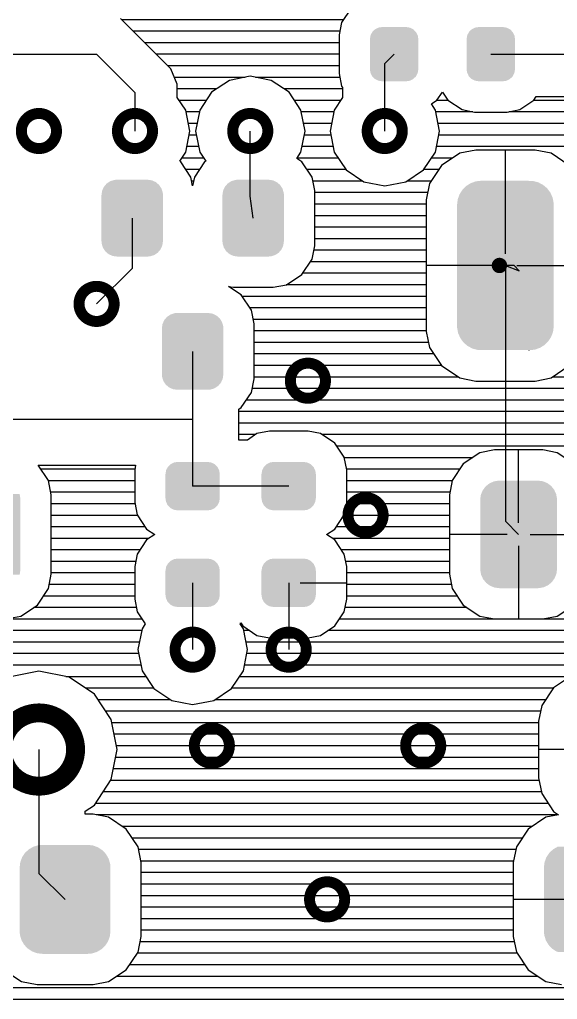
# Model space of a CAD drawing. Extents: x 295 to 953, y 10 to 290.
# Drawn here: x 735.07 to 752.84, y 104.79 to 137.18 of the extents above; entities that cross this region are included whole.
import ezdxf

# ---------------------------------------------------------------- set-up
doc = ezdxf.new("R2010")
doc.units = 0
doc.header["$LTSCALE"] = 5
doc.header["$MEASUREMENT"] = 0
doc.layers.get('0').update_dxf_attribs({"linetype": 'CONTINUOUS', "lineweight": 25})

msp = doc.modelspace()

# ---------------------------------------------------------------- linework, layer by layer
for p, q in [((746.025, 137.559), (745.71, 137.092)), ((738.801, 136.827), (738.405, 137.224)), ((745.771, 137.178), (738.445, 137.178)), ((745.71, 137.092), (745.628, 136.675)), ((739.675, 135.954), (738.801, 136.827)), ((745.654, 136.797), (738.826, 136.797)), ((745.628, 136.416), (739.207, 136.416)), ((745.628, 136.675), (745.628, 135.4)), ((732.532, 136.04), (737.612, 136.04)), ((737.612, 136.04), (738.882, 134.77)), ((747.137, 135.73), (747.447, 136.04)), ((750.642, 136.04), (756.662, 136.04)), ((745.628, 136.035), (739.588, 136.035)), ((740.071, 135.557), (739.675, 135.954)), ((747.137, 133.5), (747.137, 135.73)), ((745.628, 135.654), (739.969, 135.654)), ((740.279, 135.044), (740.071, 135.557)), ((745.628, 135.4), (745.71, 134.983)), ((742.519, 135.273), (740.188, 135.273)), ((742.001, 135.171), (741.412, 134.78)), ((742.692, 135.308), (742.001, 135.171)), ((743.388, 135.171), (742.692, 135.308)), ((745.654, 135.273), (742.87, 135.273)), ((743.977, 134.78), (743.388, 135.171)), ((738.882, 134.77), (738.882, 133.5)), ((740.279, 134.607), (740.279, 135.044)), ((741.585, 134.892), (740.279, 134.892)), ((741.412, 134.78), (741.021, 134.191)), ((745.74, 134.892), (743.805, 134.892)), ((744.369, 134.191), (743.977, 134.78)), ((745.71, 134.983), (745.74, 134.938)), ((745.74, 134.938), (745.74, 134.607)), ((748.864, 134.516), (749.042, 134.785)), ((749.042, 134.785), (749.225, 134.516)), ((740.559, 134.191), (740.279, 134.607)), ((741.234, 134.511), (740.345, 134.511)), ((745.679, 134.511), (744.155, 134.511)), ((745.74, 134.607), (745.466, 134.191)), ((748.681, 134.394), (748.864, 134.516)), ((749.23, 134.511), (748.859, 134.511)), ((749.225, 134.516), (749.692, 134.206)), ((751.597, 134.206), (752.065, 134.516)), ((755.204, 134.511), (752.06, 134.511)), ((752.065, 134.516), (752.146, 134.643)), ((752.146, 134.643), (755.265, 134.643)), ((740.696, 133.5), (740.559, 134.191)), ((741.011, 134.13), (740.569, 134.13)), ((741.021, 134.191), (740.884, 133.5)), ((744.506, 133.5), (744.369, 134.191)), ((745.456, 134.13), (744.379, 134.13)), ((745.466, 134.191), (745.329, 133.5)), ((748.814, 134.191), (748.681, 134.394)), ((748.951, 133.5), (748.814, 134.191)), ((750.048, 134.13), (748.824, 134.13)), ((749.692, 134.206), (750.104, 134.12)), ((750.104, 134.12), (751.186, 134.12)), ((751.186, 134.12), (751.597, 134.206)), ((754.981, 134.13), (751.242, 134.13)), ((740.559, 132.804), (740.696, 133.5)), ((740.934, 133.749), (740.645, 133.749)), ((740.884, 133.5), (741.021, 132.804)), ((742.692, 131.346), (742.692, 133.5)), ((744.369, 132.804), (744.506, 133.5)), ((745.379, 133.749), (744.455, 133.749)), ((745.329, 133.5), (745.466, 132.804)), ((748.814, 132.804), (748.951, 133.5)), ((754.904, 133.749), (748.9, 133.749)), ((740.909, 133.368), (740.67, 133.368)), ((745.354, 133.368), (744.48, 133.368)), ((754.879, 133.368), (748.925, 133.368)), ((740.36, 132.504), (740.559, 132.804)), ((740.985, 132.987), (740.594, 132.987)), ((741.021, 132.804), (741.219, 132.504)), ((744.226, 132.591), (744.369, 132.804)), ((745.43, 132.987), (744.404, 132.987)), ((745.466, 132.804), (745.857, 132.215)), ((748.422, 132.215), (748.814, 132.804)), ((754.955, 132.987), (748.849, 132.987)), ((750.144, 132.87), (749.616, 132.763)), ((752.105, 132.87), (750.144, 132.87)), ((751.125, 129.436), (751.125, 132.87)), ((752.634, 132.763), (752.105, 132.87)), ((740.396, 132.479), (740.36, 132.504)), ((740.731, 131.976), (740.396, 132.479)), ((741.148, 132.606), (740.432, 132.606)), ((741.183, 132.479), (740.848, 131.976)), ((741.219, 132.504), (741.183, 132.479)), ((744.394, 132.479), (744.226, 132.591)), ((745.593, 132.606), (744.242, 132.606)), ((744.734, 131.976), (744.394, 132.479)), ((749.382, 132.606), (748.687, 132.606)), ((749.616, 132.763), (749.017, 132.362)), ((753.233, 132.362), (752.634, 132.763)), ((741.016, 132.225), (740.564, 132.225)), ((745.852, 132.225), (744.562, 132.225)), ((745.857, 132.215), (746.446, 131.824)), ((747.833, 131.824), (748.422, 132.215)), ((748.925, 132.225), (748.427, 132.225)), ((749.017, 132.362), (748.615, 131.763)), ((740.787, 131.692), (740.731, 131.976)), ((740.823, 131.844), (740.757, 131.844)), ((740.848, 131.976), (740.787, 131.692)), ((744.821, 131.529), (744.734, 131.976)), ((746.411, 131.844), (744.76, 131.844)), ((748.671, 131.844), (747.869, 131.844)), ((744.821, 129.705), (744.821, 131.529)), ((746.446, 131.824), (747.137, 131.686)), ((747.137, 131.686), (747.833, 131.824)), ((748.615, 131.763), (748.509, 131.229)), ((742.789, 130.62), (742.692, 131.346)), ((748.554, 131.463), (744.821, 131.463)), ((748.509, 131.229), (748.509, 126.876)), ((748.509, 131.082), (744.821, 131.082)), ((738.791, 130.62), (738.791, 128.958)), ((748.509, 130.701), (744.821, 130.701)), ((748.509, 130.32), (744.821, 130.32)), ((748.509, 129.939), (744.821, 129.939)), ((744.734, 129.263), (744.821, 129.705)), ((744.394, 128.755), (744.734, 129.263)), ((748.509, 129.558), (744.795, 129.558)), ((738.791, 128.958), (737.612, 127.785)), ((748.509, 129.177), (744.678, 129.177)), ((750.744, 129.055), (748.509, 129.055)), ((751.125, 129.055), (750.927, 129.055)), ((750.927, 129.055), (751.125, 129.055)), ((751.125, 129.055), (751.125, 120.597)), ((751.409, 129.055), (751.125, 129.055)), ((751.125, 129.055), (751.582, 128.877)), ((751.582, 128.877), (751.409, 129.055)), ((751.506, 129.055), (753.741, 129.055)), ((743.891, 128.42), (744.394, 128.755)), ((748.509, 128.796), (744.424, 128.796)), ((751.125, 128.674), (751.125, 125.235)), ((742.397, 128.08), (741.971, 128.364)), ((741.971, 128.364), (742.133, 128.334)), ((742.133, 128.334), (743.449, 128.334)), ((743.449, 128.334), (743.891, 128.42)), ((748.509, 128.415), (743.881, 128.415)), ((742.733, 127.572), (742.397, 128.08)), ((748.509, 128.034), (742.423, 128.034)), ((748.509, 127.653), (742.677, 127.653)), ((742.819, 127.13), (742.733, 127.572)), ((748.509, 127.272), (742.794, 127.272)), ((742.819, 125.306), (742.819, 127.13)), ((748.509, 126.891), (742.819, 126.891)), ((748.509, 126.876), (748.615, 126.342)), ((748.58, 126.51), (742.819, 126.51)), ((748.615, 126.342), (749.017, 125.743)), ((740.787, 126.215), (740.787, 123.975)), ((748.758, 126.129), (742.819, 126.129)), ((749.012, 125.748), (742.819, 125.748)), ((749.017, 125.743), (749.616, 125.342)), ((752.634, 125.342), (753.233, 125.743)), ((749.576, 125.367), (742.819, 125.367)), ((755.575, 125.367), (752.674, 125.367)), ((742.733, 124.859), (742.819, 125.306)), ((749.616, 125.342), (750.144, 125.235)), ((750.144, 125.235), (752.105, 125.235)), ((752.105, 125.235), (752.634, 125.342)), ((742.397, 124.356), (742.733, 124.859)), ((756.474, 124.986), (742.758, 124.986)), ((756.251, 124.605), (742.565, 124.605)), ((742.311, 124.3), (742.397, 124.356)), ((742.311, 124.275), (742.311, 124.3)), ((742.311, 123.67), (742.311, 124.275)), ((756.174, 124.224), (742.311, 124.224)), ((733.802, 123.975), (740.787, 123.975)), ((740.787, 123.975), (740.787, 121.76)), ((756.149, 123.843), (742.311, 123.843)), ((742.311, 123.284), (742.311, 123.67)), ((742.865, 123.462), (742.311, 123.462)), ((742.911, 123.497), (742.596, 123.284)), ((743.327, 123.579), (742.911, 123.497)), ((744.602, 123.579), (743.327, 123.579)), ((745.019, 123.497), (744.602, 123.579)), ((745.486, 123.183), (745.019, 123.497)), ((756.225, 123.462), (745.064, 123.462)), ((742.596, 123.284), (742.311, 123.284)), ((745.796, 122.715), (745.486, 123.183)), ((756.388, 123.081), (745.552, 123.081)), ((750.282, 122.862), (749.733, 122.497)), ((750.764, 122.959), (750.282, 122.862)), ((752.359, 122.959), (750.764, 122.959)), ((751.562, 120.546), (751.562, 122.959)), ((752.837, 122.862), (752.359, 122.959)), ((753.386, 122.497), (752.837, 122.862)), ((736.022, 121.948), (735.687, 122.451)), ((735.687, 122.451), (738.902, 122.451)), ((738.902, 122.451), (738.872, 122.304)), ((745.882, 122.304), (745.796, 122.715)), ((750.043, 122.7), (745.801, 122.7)), ((749.733, 122.497), (749.367, 121.948)), ((738.877, 122.319), (735.773, 122.319)), ((738.872, 122.304), (738.872, 121.222)), ((749.616, 122.319), (745.877, 122.319)), ((745.882, 121.222), (745.882, 122.304)), ((736.114, 121.471), (736.022, 121.948)), ((738.872, 121.938), (736.022, 121.938)), ((749.367, 121.938), (745.882, 121.938)), ((749.367, 121.948), (749.276, 121.471)), ((738.872, 121.557), (736.098, 121.557)), ((736.114, 118.854), (736.114, 121.471)), ((743.962, 121.76), (740.787, 121.76)), ((749.291, 121.557), (745.882, 121.557)), ((749.276, 121.471), (749.276, 118.854)), ((738.882, 121.176), (736.114, 121.176)), ((738.872, 121.222), (738.958, 120.81)), ((745.796, 120.81), (745.882, 121.222)), ((749.276, 121.176), (745.872, 121.176)), ((738.963, 120.795), (736.114, 120.795)), ((738.958, 120.81), (739.268, 120.343)), ((745.486, 120.343), (745.796, 120.81)), ((749.276, 120.795), (745.791, 120.795)), ((751.125, 120.597), (751.562, 120.165)), ((739.217, 120.414), (736.114, 120.414)), ((739.268, 120.343), (739.537, 120.165)), ((745.217, 120.165), (745.486, 120.343)), ((749.276, 120.414), (745.537, 120.414)), ((739.344, 120.033), (736.114, 120.033)), ((739.268, 119.982), (738.958, 119.515)), ((739.537, 120.165), (739.268, 119.982)), ((745.486, 119.982), (745.217, 120.165)), ((749.276, 120.033), (745.41, 120.033)), ((745.796, 119.515), (745.486, 119.982)), ((751.181, 120.165), (749.276, 120.165)), ((751.943, 120.165), (753.848, 120.165)), ((739.05, 119.652), (736.114, 119.652)), ((749.276, 119.652), (745.705, 119.652)), ((751.562, 119.784), (751.562, 117.371)), ((738.908, 119.271), (736.114, 119.271)), ((738.958, 119.515), (738.872, 119.103)), ((745.882, 119.103), (745.796, 119.515)), ((749.276, 119.271), (745.847, 119.271)), ((738.872, 118.89), (736.114, 118.89)), ((738.872, 119.103), (738.872, 118.021)), ((745.882, 118.021), (745.882, 119.103)), ((749.276, 118.89), (745.882, 118.89)), ((736.022, 118.377), (736.114, 118.854)), ((740.787, 118.565), (740.787, 116.355)), ((743.962, 118.565), (743.962, 116.355)), ((744.343, 118.565), (745.882, 118.565)), ((749.276, 118.854), (749.367, 118.377)), ((735.656, 117.828), (736.022, 118.377)), ((738.872, 118.509), (736.047, 118.509)), ((749.342, 118.509), (745.882, 118.509)), ((749.367, 118.377), (749.733, 117.828)), ((738.872, 118.128), (735.854, 118.128)), ((738.872, 118.021), (738.958, 117.61)), ((743.962, 118.184), (743.962, 116.746)), ((745.796, 117.61), (745.882, 118.021)), ((749.535, 118.128), (745.882, 118.128)), ((735.108, 117.462), (735.656, 117.828)), ((738.928, 117.747), (735.534, 117.747)), ((738.958, 117.61), (739.222, 117.208)), ((745.486, 117.142), (745.796, 117.61)), ((749.855, 117.747), (745.826, 117.747)), ((749.733, 117.828), (750.282, 117.462)), ((752.837, 117.462), (753.386, 117.828)), ((739.116, 117.366), (717.419, 117.366)), ((734.625, 117.371), (735.108, 117.462)), ((763.246, 117.366), (745.639, 117.366)), ((750.282, 117.462), (750.764, 117.371)), ((750.764, 117.371), (752.359, 117.371)), ((752.359, 117.371), (752.837, 117.462)), ((739.106, 116.985), (717.419, 116.985)), ((739.116, 117.046), (738.979, 116.355)), ((739.222, 117.208), (739.116, 117.046)), ((742.357, 117.208), (742.377, 117.239)), ((742.464, 117.046), (742.357, 117.208)), ((742.377, 117.239), (742.443, 117.142)), ((742.443, 117.142), (742.911, 116.827)), ((742.601, 116.355), (742.464, 117.046)), ((742.677, 116.985), (742.474, 116.985)), ((745.019, 116.827), (745.486, 117.142)), ((763.236, 116.985), (745.252, 116.985)), ((742.911, 116.827), (743.327, 116.746)), ((743.327, 116.746), (744.602, 116.746)), ((744.602, 116.746), (745.019, 116.827)), ((739.029, 116.604), (717.419, 116.604)), ((738.979, 116.355), (739.116, 115.659)), ((742.464, 115.659), (742.601, 116.355)), ((763.159, 116.604), (742.55, 116.604)), ((739.004, 116.223), (717.419, 116.223)), ((763.134, 116.223), (742.575, 116.223)), ((739.08, 115.842), (717.419, 115.842)), ((735.707, 115.639), (734.717, 115.441)), ((736.703, 115.441), (735.707, 115.639)), ((739.116, 115.659), (739.507, 115.07)), ((742.072, 115.07), (742.464, 115.659)), ((763.21, 115.842), (742.499, 115.842)), ((739.243, 115.461), (736.596, 115.461)), ((737.541, 114.882), (736.703, 115.441)), ((753.269, 115.461), (742.337, 115.461)), ((753.304, 115.486), (752.715, 115.095)), ((739.502, 115.08), (737.241, 115.08)), ((739.507, 115.07), (740.096, 114.679)), ((741.483, 114.679), (742.072, 115.07)), ((752.71, 115.08), (742.077, 115.08)), ((752.715, 115.095), (752.324, 114.506)), ((738.1, 114.044), (737.541, 114.882)), ((740.061, 114.699), (737.663, 114.699)), ((740.096, 114.679), (740.787, 114.541)), ((740.787, 114.541), (741.483, 114.679)), ((752.451, 114.699), (741.519, 114.699)), ((752.324, 114.506), (752.217, 113.988)), ((752.288, 114.318), (737.917, 114.318)), ((738.298, 113.053), (738.1, 114.044)), ((752.217, 113.937), (738.12, 113.937)), ((752.217, 113.988), (752.217, 112.113)), ((752.217, 113.556), (738.196, 113.556)), ((735.707, 113.053), (735.707, 108.959)), ((738.1, 112.057), (738.298, 113.053)), ((752.217, 113.175), (738.273, 113.175)), ((753.858, 113.053), (752.217, 113.053)), ((752.217, 112.794), (738.247, 112.794)), ((752.217, 112.413), (738.171, 112.413)), ((752.217, 112.113), (752.324, 111.595)), ((737.541, 111.219), (738.1, 112.057)), ((752.237, 112.032), (738.085, 112.032)), ((752.314, 111.651), (737.831, 111.651)), ((752.324, 111.595), (752.715, 111.006)), ((737.231, 111.016), (737.541, 111.219)), ((752.537, 111.27), (737.577, 111.27)), ((737.231, 110.914), (737.231, 111.016)), ((737.495, 110.914), (737.231, 110.914)), ((738.008, 110.813), (737.495, 110.914)), ((752.867, 110.889), (737.602, 110.889)), ((738.593, 110.422), (738.008, 110.813)), ((752.461, 110.813), (751.877, 110.422)), ((752.883, 110.894), (752.461, 110.813)), ((752.715, 111.006), (752.883, 110.894)), ((752.009, 110.508), (738.46, 110.508)), ((738.984, 109.837), (738.593, 110.422)), ((751.684, 110.127), (738.786, 110.127)), ((751.877, 110.422), (751.486, 109.837)), ((739.085, 109.319), (738.984, 109.837)), ((751.486, 109.837), (751.384, 109.319)), ((751.47, 109.746), (738.999, 109.746)), ((751.394, 109.365), (739.075, 109.365)), ((739.085, 106.876), (739.085, 109.319)), ((751.384, 109.319), (751.384, 106.876)), ((735.707, 108.959), (736.571, 108.1)), ((751.384, 108.984), (739.085, 108.984)), ((751.384, 108.603), (739.085, 108.603)), ((751.384, 108.222), (739.085, 108.222)), ((753.518, 108.1), (751.384, 108.1)), ((751.384, 107.841), (739.085, 107.841)), ((751.384, 107.46), (739.085, 107.46)), ((751.384, 107.079), (739.085, 107.079)), ((738.984, 106.358), (739.085, 106.876)), ((751.42, 106.698), (739.05, 106.698)), ((751.384, 106.876), (751.486, 106.358)), ((738.593, 105.773), (738.984, 106.358)), ((751.511, 106.317), (738.958, 106.317)), ((751.486, 106.358), (751.877, 105.773)), ((751.765, 105.936), (738.704, 105.936)), ((734.549, 105.773), (735.133, 105.382)), ((738.008, 105.382), (738.593, 105.773)), ((751.877, 105.773), (752.461, 105.382)), ((735.133, 105.382), (735.646, 105.281)), ((735.646, 105.281), (737.495, 105.281)), ((737.495, 105.281), (738.008, 105.382)), ((752.202, 105.555), (738.267, 105.555)), ((752.461, 105.382), (752.974, 105.281)), ((775.702, 105.174), (717.419, 105.174)), ((775.702, 104.793), (717.419, 104.793))]:
    msp.add_line(p, q)
for points, const_width in [([(736.288, 133.5, -1), (735.127, 133.5, -1)], 0.363), ([(739.463, 133.5, -1), (738.302, 133.5, -1)], 0.363), ([(743.273, 133.5, -1), (742.112, 133.5, -1)], 0.363), ([(747.718, 133.5, -1), (746.557, 133.5, -1)], 0.363), ([(751.054, 129.055, -1), (750.8, 129.055, -1)], 0.254), ([(738.193, 127.785, -1), (737.032, 127.785, -1)], 0.363), ([(745.178, 125.245, -1), (744.017, 125.245, -1)], 0.363), ([(747.083, 120.8, -1), (745.922, 120.8, -1)], 0.363), ([(741.368, 116.355, -1), (740.207, 116.355, -1)], 0.363), ([(744.543, 116.355, -1), (743.382, 116.355, -1)], 0.363), ([(736.919, 113.053, -1), (734.496, 113.053, -1)], 0.625), ([(742.003, 113.18, -1), (740.842, 113.18, -1)], 0.363), ([(748.988, 113.18, -1), (747.827, 113.18, -1)], 0.363), ([(745.813, 108.1, -1), (744.652, 108.1, -1)], 0.363)]:
    msp.add_lwpolyline(points, format="xyb", close=True, dxfattribs=dict(const_width=const_width))
for points in [[(748.224, 136.665), (748.175, 136.766), (746.668, 136.665), (746.722, 136.766)], [(748.175, 136.766), (748.164, 136.778), (746.722, 136.766), (746.728, 136.778)], [(748.164, 136.778), (748.086, 136.857), (746.728, 136.778), (746.811, 136.857)], [(748.086, 136.857), (748.07, 136.865), (746.811, 136.857), (746.819, 136.865)], [(748.07, 136.865), (747.974, 136.916), (746.819, 136.865), (746.925, 136.916)], [(747.974, 136.916), (747.948, 136.92), (746.925, 136.916), (746.934, 136.92)], [(747.948, 136.92), (747.848, 136.936), (746.934, 136.92), (747.046, 136.936)], [(747.848, 136.936), (747.848, 136.939), (747.046, 136.936), (747.046, 136.939)], [(751.419, 136.665), (751.37, 136.766), (749.863, 136.665), (749.917, 136.766)], [(751.37, 136.766), (751.359, 136.778), (749.917, 136.766), (749.923, 136.778)], [(751.359, 136.778), (751.282, 136.857), (749.923, 136.778), (750.006, 136.857)], [(751.282, 136.857), (751.266, 136.865), (750.006, 136.857), (750.015, 136.865)], [(751.266, 136.865), (751.169, 136.916), (750.015, 136.865), (750.12, 136.916)], [(751.169, 136.916), (751.143, 136.92), (750.12, 136.916), (750.129, 136.92)], [(751.143, 136.92), (751.044, 136.936), (750.129, 136.92), (750.241, 136.936)], [(751.044, 136.936), (751.044, 136.939), (750.241, 136.936), (750.241, 136.939)], [(748.247, 136.54), (748.23, 136.652), (746.647, 136.54), (746.666, 136.652)], [(748.247, 136.538), (748.247, 136.54), (746.647, 136.538), (746.647, 136.54)], [(748.247, 135.542), (748.247, 136.538), (746.647, 135.542), (746.647, 136.538)], [(748.23, 136.652), (748.224, 136.665), (746.666, 136.652), (746.668, 136.665)], [(751.442, 136.54), (751.425, 136.652), (749.842, 136.54), (749.861, 136.652)], [(751.442, 136.538), (751.442, 136.54), (749.842, 136.538), (749.842, 136.54)], [(751.442, 135.542), (751.442, 136.538), (749.842, 135.542), (749.842, 136.538)], [(751.425, 136.652), (751.419, 136.665), (749.861, 136.652), (749.863, 136.665)], [(748.247, 135.54), (748.247, 135.542), (746.647, 135.54), (746.647, 135.542)], [(748.228, 135.428), (748.247, 135.54), (746.664, 135.428), (746.647, 135.54)], [(748.226, 135.415), (748.228, 135.428), (746.67, 135.415), (746.664, 135.428)], [(748.172, 135.314), (748.226, 135.415), (746.719, 135.314), (746.67, 135.415)], [(751.442, 135.54), (751.442, 135.542), (749.842, 135.54), (749.842, 135.542)], [(751.423, 135.428), (751.442, 135.54), (749.859, 135.428), (749.842, 135.54)], [(751.421, 135.415), (751.423, 135.428), (749.866, 135.415), (749.859, 135.428)], [(751.368, 135.314), (751.421, 135.415), (749.915, 135.314), (749.866, 135.415)], [(748.166, 135.302), (748.172, 135.314), (746.73, 135.302), (746.719, 135.314)], [(748.083, 135.223), (748.166, 135.302), (746.808, 135.223), (746.73, 135.302)], [(748.075, 135.215), (748.083, 135.223), (746.824, 135.215), (746.808, 135.223)], [(747.969, 135.164), (748.075, 135.215), (746.92, 135.164), (746.824, 135.215)], [(747.96, 135.16), (747.969, 135.164), (746.946, 135.16), (746.92, 135.164)], [(747.848, 135.144), (747.96, 135.16), (747.046, 135.144), (746.946, 135.16)], [(747.848, 135.141), (747.848, 135.144), (747.046, 135.141), (747.046, 135.144)], [(751.362, 135.302), (751.368, 135.314), (749.926, 135.302), (749.915, 135.314)], [(751.279, 135.223), (751.362, 135.302), (750.003, 135.223), (749.926, 135.302)], [(751.27, 135.215), (751.279, 135.223), (750.019, 135.215), (750.003, 135.223)], [(751.164, 135.164), (751.27, 135.215), (750.116, 135.164), (750.019, 135.215)], [(751.155, 135.16), (751.164, 135.164), (750.142, 135.16), (750.116, 135.164)], [(751.044, 135.144), (751.155, 135.16), (750.241, 135.144), (750.142, 135.16)], [(751.044, 135.141), (751.044, 135.144), (750.241, 135.141), (750.241, 135.144)], [(739.571, 131.81), (739.502, 131.842), (738.019, 131.81), (738.067, 131.842)], [(739.502, 131.842), (739.441, 131.869), (738.067, 131.842), (738.158, 131.869)], [(739.441, 131.869), (739.342, 131.884), (738.158, 131.869), (738.204, 131.884)], [(739.342, 131.884), (739.299, 131.89), (738.204, 131.884), (738.283, 131.89)], [(743.569, 131.81), (743.5, 131.842), (742.017, 131.81), (742.065, 131.842)], [(743.5, 131.842), (743.439, 131.869), (742.065, 131.842), (742.156, 131.869)], [(743.439, 131.869), (743.34, 131.884), (742.156, 131.869), (742.202, 131.884)], [(743.34, 131.884), (743.297, 131.89), (742.202, 131.884), (742.281, 131.89)], [(752.213, 131.802), (752.078, 131.838), (750.051, 131.802), (750.155, 131.838)], [(752.078, 131.838), (752.039, 131.848), (750.155, 131.838), (750.254, 131.848)], [(752.039, 131.848), (751.859, 131.854), (750.254, 131.848), (750.311, 131.854)], [(750.39, 131.854), (750.334, 131.856), (750.311, 131.854), (750.334, 131.856)], [(739.801, 131.46), (739.781, 131.524), (737.786, 131.46), (737.795, 131.524)], [(739.781, 131.524), (739.759, 131.597), (737.795, 131.524), (737.828, 131.597)], [(739.759, 131.597), (739.721, 131.654), (737.828, 131.597), (737.854, 131.654)], [(739.721, 131.654), (739.68, 131.717), (737.854, 131.654), (737.908, 131.717)], [(739.68, 131.717), (739.626, 131.763), (737.908, 131.717), (737.947, 131.763)], [(739.626, 131.763), (739.571, 131.81), (737.947, 131.763), (738.019, 131.81)], [(743.799, 131.46), (743.779, 131.524), (741.784, 131.46), (741.793, 131.524)], [(743.779, 131.524), (743.757, 131.597), (741.793, 131.524), (741.826, 131.597)], [(743.757, 131.597), (743.719, 131.654), (741.826, 131.597), (741.852, 131.654)], [(743.719, 131.654), (743.678, 131.717), (741.852, 131.654), (741.906, 131.717)], [(743.678, 131.717), (743.624, 131.763), (741.906, 131.717), (741.945, 131.763)], [(743.624, 131.763), (743.569, 131.81), (741.945, 131.763), (742.017, 131.81)], [(752.616, 131.456), (752.541, 131.557), (749.64, 131.456), (749.704, 131.557)], [(752.541, 131.557), (752.509, 131.601), (749.704, 131.557), (749.747, 131.601)], [(752.509, 131.601), (752.412, 131.684), (749.747, 131.601), (749.831, 131.684)], [(752.412, 131.684), (752.372, 131.718), (749.831, 131.684), (749.886, 131.718)], [(752.372, 131.718), (752.256, 131.779), (749.886, 131.718), (749.984, 131.779)], [(752.256, 131.779), (752.213, 131.802), (749.984, 131.779), (750.051, 131.802)], [(739.807, 131.382), (739.801, 131.46), (737.775, 131.382), (737.786, 131.46)], [(739.807, 129.858), (739.807, 131.382), (737.775, 129.858), (737.775, 131.382)], [(743.805, 131.382), (743.799, 131.46), (741.773, 131.382), (741.784, 131.46)], [(743.805, 129.858), (743.805, 131.382), (741.773, 129.858), (741.773, 131.382)], [(752.72, 131.114), (752.698, 131.235), (749.534, 131.114), (749.548, 131.235)], [(752.698, 131.235), (752.687, 131.291), (749.548, 131.235), (749.567, 131.291)], [(752.687, 131.291), (752.638, 131.405), (749.567, 131.291), (749.607, 131.405)], [(752.638, 131.405), (752.616, 131.456), (749.607, 131.405), (749.64, 131.456)], [(752.725, 127.056), (752.725, 131.054), (749.525, 127.056), (749.525, 131.054)], [(752.723, 131.057), (752.72, 131.114), (749.527, 131.057), (749.534, 131.114)], [(752.723, 131.054), (752.723, 131.057), (749.527, 131.054), (749.527, 131.057)], [(739.795, 129.779), (739.807, 129.858), (737.781, 129.779), (737.775, 129.858)], [(739.786, 129.716), (739.795, 129.779), (737.8, 129.716), (737.781, 129.779)], [(739.753, 129.642), (739.786, 129.716), (737.823, 129.642), (737.8, 129.716)], [(739.727, 129.585), (739.753, 129.642), (737.86, 129.585), (737.823, 129.642)], [(739.673, 129.522), (739.727, 129.585), (737.901, 129.522), (737.86, 129.585)], [(743.793, 129.779), (743.805, 129.858), (741.779, 129.779), (741.773, 129.858)], [(743.784, 129.716), (743.793, 129.779), (741.798, 129.716), (741.779, 129.779)], [(743.751, 129.642), (743.784, 129.716), (741.821, 129.642), (741.798, 129.716)], [(743.725, 129.585), (743.751, 129.642), (741.858, 129.585), (741.821, 129.642)], [(743.671, 129.522), (743.725, 129.585), (741.899, 129.522), (741.858, 129.585)], [(739.634, 129.476), (739.673, 129.522), (737.955, 129.476), (737.901, 129.522)], [(739.562, 129.429), (739.634, 129.476), (738.01, 129.429), (737.955, 129.476)], [(739.514, 129.398), (739.562, 129.429), (738.079, 129.398), (738.01, 129.429)], [(739.423, 129.37), (739.514, 129.398), (738.141, 129.37), (738.079, 129.398)], [(739.377, 129.356), (739.423, 129.37), (738.24, 129.356), (738.141, 129.37)], [(739.299, 129.35), (739.377, 129.356), (738.283, 129.35), (738.24, 129.356)], [(743.632, 129.476), (743.671, 129.522), (741.953, 129.476), (741.899, 129.522)], [(743.56, 129.429), (743.632, 129.476), (742.008, 129.429), (741.953, 129.476)], [(743.512, 129.398), (743.56, 129.429), (742.077, 129.398), (742.008, 129.429)], [(743.421, 129.37), (743.512, 129.398), (742.139, 129.37), (742.077, 129.398)], [(743.375, 129.356), (743.421, 129.37), (742.238, 129.356), (742.139, 129.37)], [(743.297, 129.35), (743.375, 129.356), (742.281, 129.35), (742.238, 129.356)], [(741.718, 127.25), (741.677, 127.313), (739.85, 127.25), (739.904, 127.313)], [(741.677, 127.313), (741.623, 127.359), (739.904, 127.313), (739.944, 127.359)], [(741.623, 127.359), (741.568, 127.406), (739.944, 127.359), (740.016, 127.406)], [(741.568, 127.406), (741.499, 127.437), (740.016, 127.406), (740.063, 127.437)], [(741.499, 127.437), (741.437, 127.465), (740.063, 127.437), (740.154, 127.465)], [(741.437, 127.465), (741.338, 127.479), (740.154, 127.465), (740.2, 127.479)], [(741.338, 127.479), (741.295, 127.485), (740.2, 127.479), (740.279, 127.485)], [(741.803, 126.977), (741.797, 127.056), (739.771, 126.977), (739.782, 127.056)], [(741.803, 125.453), (741.803, 126.977), (739.771, 125.453), (739.771, 126.977)], [(741.797, 127.056), (741.778, 127.119), (739.782, 127.056), (739.791, 127.119)], [(741.778, 127.119), (741.755, 127.193), (739.791, 127.119), (739.825, 127.193)], [(741.755, 127.193), (741.718, 127.25), (739.825, 127.193), (739.85, 127.25)], [(752.723, 127.053), (752.723, 127.056), (749.527, 127.053), (749.527, 127.056)], [(752.716, 126.996), (752.723, 127.053), (749.529, 126.996), (749.527, 127.053)], [(752.702, 126.875), (752.716, 126.996), (749.552, 126.875), (749.529, 126.996)], [(752.683, 126.819), (752.702, 126.875), (749.562, 126.819), (749.552, 126.875)], [(752.643, 126.705), (752.683, 126.819), (749.612, 126.705), (749.562, 126.819)], [(752.61, 126.654), (752.643, 126.705), (749.634, 126.654), (749.612, 126.705)], [(752.546, 126.553), (752.61, 126.654), (749.709, 126.553), (749.634, 126.654)], [(752.502, 126.509), (752.546, 126.553), (749.741, 126.509), (749.709, 126.553)], [(752.419, 126.426), (752.502, 126.509), (749.838, 126.426), (749.741, 126.509)], [(752.364, 126.392), (752.419, 126.426), (749.878, 126.392), (749.838, 126.426)], [(752.266, 126.331), (752.364, 126.392), (749.994, 126.331), (749.878, 126.392)], [(752.199, 126.308), (752.266, 126.331), (750.037, 126.308), (749.994, 126.331)], [(752.095, 126.272), (752.199, 126.308), (750.172, 126.272), (750.037, 126.308)], [(751.997, 126.262), (752.095, 126.272), (750.211, 126.262), (750.172, 126.272)], [(751.94, 126.256), (751.997, 126.262), (750.391, 126.256), (750.211, 126.262)], [(751.916, 126.253), (751.94, 126.256), (751.916, 126.253), (751.859, 126.256)], [(741.792, 125.375), (741.803, 125.453), (739.777, 125.375), (739.771, 125.453)], [(741.783, 125.311), (741.792, 125.375), (739.797, 125.311), (739.777, 125.375)], [(741.75, 125.238), (741.783, 125.311), (739.819, 125.238), (739.797, 125.311)], [(741.724, 125.181), (741.75, 125.238), (739.856, 125.181), (739.819, 125.238)], [(741.67, 125.118), (741.724, 125.181), (739.898, 125.118), (739.856, 125.181)], [(741.631, 125.072), (741.67, 125.118), (739.951, 125.072), (739.898, 125.118)], [(741.558, 125.025), (741.631, 125.072), (740.007, 125.025), (739.951, 125.072)], [(741.511, 124.993), (741.558, 125.025), (740.076, 124.993), (740.007, 125.025)], [(741.42, 124.966), (741.511, 124.993), (740.137, 124.966), (740.076, 124.993)], [(741.374, 124.951), (741.42, 124.966), (740.236, 124.951), (740.137, 124.966)], [(741.295, 124.945), (741.374, 124.951), (740.279, 124.945), (740.236, 124.951)], [(741.602, 122.399), (741.525, 122.48), (739.969, 122.399), (740.052, 122.48)], [(741.525, 122.48), (741.51, 122.488), (740.052, 122.48), (740.06, 122.488)], [(741.51, 122.488), (741.413, 122.539), (740.06, 122.488), (740.166, 122.539)], [(741.413, 122.539), (741.388, 122.543), (740.166, 122.539), (740.174, 122.543)], [(741.388, 122.543), (741.287, 122.56), (740.174, 122.543), (740.287, 122.56)], [(744.777, 122.399), (744.7, 122.48), (743.144, 122.399), (743.227, 122.48)], [(744.7, 122.48), (744.685, 122.488), (743.227, 122.48), (743.235, 122.488)], [(744.685, 122.488), (744.588, 122.539), (743.235, 122.488), (743.341, 122.539)], [(744.588, 122.539), (744.563, 122.543), (743.341, 122.539), (743.349, 122.543)], [(744.563, 122.543), (744.462, 122.56), (743.349, 122.543), (743.462, 122.56)], [(741.686, 121.359), (741.686, 122.161), (739.888, 121.359), (739.888, 122.161)], [(741.684, 122.161), (741.668, 122.274), (739.89, 122.161), (739.909, 122.274)], [(741.668, 122.274), (741.661, 122.287), (739.909, 122.274), (739.911, 122.287)], [(741.661, 122.287), (741.613, 122.388), (739.911, 122.287), (739.964, 122.388)], [(741.613, 122.388), (741.602, 122.399), (739.964, 122.388), (739.969, 122.399)], [(744.861, 121.359), (744.861, 122.161), (743.063, 121.359), (743.063, 122.161)], [(744.859, 122.161), (744.843, 122.274), (743.065, 122.161), (743.084, 122.274)], [(744.843, 122.274), (744.836, 122.287), (743.084, 122.274), (743.086, 122.287)], [(744.836, 122.287), (744.788, 122.388), (743.086, 122.287), (743.139, 122.388)], [(744.788, 122.388), (744.777, 122.399), (743.139, 122.388), (743.144, 122.399)], [(752.634, 121.769), (752.528, 121.847), (750.495, 121.769), (750.59, 121.847)], [(752.528, 121.847), (752.505, 121.863), (750.59, 121.847), (750.627, 121.863)], [(752.505, 121.863), (752.379, 121.914), (750.627, 121.863), (750.736, 121.914)], [(752.379, 121.914), (752.356, 121.923), (750.736, 121.914), (750.786, 121.923)], [(752.356, 121.923), (752.204, 121.942), (750.786, 121.923), (750.894, 121.942)], [(752.204, 121.942), (752.197, 121.943), (750.894, 121.942), (750.927, 121.943)], [(735.097, 121.341), (735.074, 121.467), (732.562, 121.341), (732.578, 121.467)], [(735.074, 121.467), (735.068, 121.499), (732.578, 121.467), (732.59, 121.499)], [(752.831, 121.341), (752.808, 121.467), (750.296, 121.341), (750.312, 121.467)], [(752.808, 121.467), (752.802, 121.499), (750.312, 121.467), (750.325, 121.499)], [(752.802, 121.499), (752.748, 121.616), (750.325, 121.499), (750.371, 121.616)], [(752.748, 121.616), (752.735, 121.644), (750.371, 121.616), (750.392, 121.644)], [(752.735, 121.644), (752.653, 121.745), (750.392, 121.644), (750.466, 121.745)], [(752.653, 121.745), (752.634, 121.769), (750.466, 121.745), (750.495, 121.769)], [(735.098, 121.308), (735.097, 121.341), (732.558, 121.308), (732.562, 121.341)], [(735.098, 119.022), (735.098, 121.308), (732.558, 119.022), (732.558, 121.308)], [(741.666, 121.246), (741.684, 121.359), (739.907, 121.246), (739.89, 121.359)], [(741.664, 121.234), (741.666, 121.246), (739.913, 121.234), (739.907, 121.246)], [(741.611, 121.132), (741.664, 121.234), (739.961, 121.132), (739.913, 121.234)], [(744.841, 121.246), (744.859, 121.359), (743.082, 121.246), (743.065, 121.359)], [(744.839, 121.234), (744.841, 121.246), (743.088, 121.234), (743.082, 121.246)], [(744.786, 121.132), (744.839, 121.234), (743.136, 121.132), (743.088, 121.234)], [(752.832, 121.308), (752.831, 121.341), (750.292, 121.308), (750.296, 121.341)], [(752.832, 119.022), (752.832, 121.308), (750.292, 119.022), (750.292, 121.308)], [(741.605, 121.121), (741.611, 121.132), (739.972, 121.121), (739.961, 121.132)], [(741.522, 121.04), (741.605, 121.121), (740.049, 121.04), (739.972, 121.121)], [(741.514, 121.032), (741.522, 121.04), (740.064, 121.032), (740.049, 121.04)], [(741.408, 120.981), (741.514, 121.032), (740.162, 120.981), (740.064, 121.032)], [(741.4, 120.977), (741.408, 120.981), (740.186, 120.977), (740.162, 120.981)], [(741.287, 120.96), (741.4, 120.977), (740.287, 120.96), (740.186, 120.977)], [(744.78, 121.121), (744.786, 121.132), (743.147, 121.121), (743.136, 121.132)], [(744.697, 121.04), (744.78, 121.121), (743.224, 121.04), (743.147, 121.121)], [(744.689, 121.032), (744.697, 121.04), (743.239, 121.032), (743.224, 121.04)], [(744.583, 120.981), (744.689, 121.032), (743.337, 120.981), (743.239, 121.032)], [(744.575, 120.977), (744.583, 120.981), (743.361, 120.977), (743.337, 120.981)], [(744.462, 120.96), (744.575, 120.977), (743.462, 120.96), (743.361, 120.977)], [(741.613, 119.193), (741.602, 119.204), (739.964, 119.193), (739.969, 119.204)], [(741.602, 119.204), (741.525, 119.285), (739.969, 119.204), (740.052, 119.285)], [(741.525, 119.285), (741.51, 119.293), (740.052, 119.285), (740.06, 119.293)], [(741.51, 119.293), (741.413, 119.344), (740.06, 119.293), (740.166, 119.344)], [(741.413, 119.344), (741.388, 119.348), (740.166, 119.344), (740.174, 119.348)], [(741.388, 119.348), (741.287, 119.365), (740.174, 119.348), (740.287, 119.365)], [(744.788, 119.193), (744.777, 119.204), (743.139, 119.193), (743.144, 119.204)], [(744.777, 119.204), (744.7, 119.285), (743.144, 119.204), (743.227, 119.285)], [(744.7, 119.285), (744.685, 119.293), (743.227, 119.285), (743.235, 119.293)], [(744.685, 119.293), (744.588, 119.344), (743.235, 119.293), (743.341, 119.344)], [(744.588, 119.344), (744.563, 119.348), (743.341, 119.344), (743.349, 119.348)], [(744.563, 119.348), (744.462, 119.365), (743.349, 119.348), (743.462, 119.365)], [(735.093, 118.989), (735.098, 119.022), (732.558, 118.989), (732.558, 119.022)], [(735.077, 118.863), (735.093, 118.989), (732.581, 118.863), (732.558, 118.989)], [(741.686, 118.163), (741.686, 118.966), (739.888, 118.163), (739.888, 118.966)], [(741.684, 118.966), (741.668, 119.079), (739.89, 118.966), (739.909, 119.079)], [(741.668, 119.079), (741.661, 119.091), (739.909, 119.079), (739.911, 119.091)], [(741.661, 119.091), (741.613, 119.193), (739.911, 119.091), (739.964, 119.193)], [(744.861, 118.163), (744.861, 118.966), (743.063, 118.163), (743.063, 118.966)], [(744.859, 118.966), (744.843, 119.079), (743.065, 118.966), (743.084, 119.079)], [(744.843, 119.079), (744.836, 119.091), (743.084, 119.079), (743.086, 119.091)], [(744.836, 119.091), (744.788, 119.193), (743.086, 119.091), (743.139, 119.193)], [(752.828, 118.989), (752.832, 119.022), (750.293, 118.989), (750.292, 119.022)], [(752.812, 118.863), (752.828, 118.989), (750.315, 118.863), (750.293, 118.989)], [(735.065, 118.831), (735.077, 118.863), (732.587, 118.831), (732.581, 118.863)], [(752.799, 118.831), (752.812, 118.863), (750.321, 118.831), (750.315, 118.863)], [(752.752, 118.714), (752.799, 118.831), (750.375, 118.714), (750.321, 118.831)], [(752.731, 118.686), (752.752, 118.714), (750.388, 118.686), (750.375, 118.714)], [(752.657, 118.585), (752.731, 118.686), (750.471, 118.585), (750.388, 118.686)], [(752.629, 118.561), (752.657, 118.585), (750.49, 118.561), (750.471, 118.585)], [(752.533, 118.483), (752.629, 118.561), (750.596, 118.483), (750.49, 118.561)], [(752.497, 118.467), (752.533, 118.483), (750.619, 118.467), (750.596, 118.483)], [(752.387, 118.416), (752.497, 118.467), (750.745, 118.416), (750.619, 118.467)], [(752.337, 118.407), (752.387, 118.416), (750.768, 118.407), (750.745, 118.416)], [(752.23, 118.388), (752.337, 118.407), (750.92, 118.388), (750.768, 118.407)], [(752.197, 118.387), (752.23, 118.388), (750.927, 118.387), (750.92, 118.388)], [(741.666, 118.051), (741.684, 118.163), (739.907, 118.051), (739.89, 118.163)], [(741.664, 118.038), (741.666, 118.051), (739.913, 118.038), (739.907, 118.051)], [(741.611, 117.936), (741.664, 118.038), (739.961, 117.936), (739.913, 118.038)], [(741.605, 117.926), (741.611, 117.936), (739.972, 117.926), (739.961, 117.936)], [(741.522, 117.845), (741.605, 117.926), (740.049, 117.845), (739.972, 117.926)], [(744.841, 118.051), (744.859, 118.163), (743.082, 118.051), (743.065, 118.163)], [(744.839, 118.038), (744.841, 118.051), (743.088, 118.038), (743.082, 118.051)], [(744.786, 117.936), (744.839, 118.038), (743.136, 117.936), (743.088, 118.038)], [(744.78, 117.926), (744.786, 117.936), (743.147, 117.926), (743.136, 117.936)], [(744.697, 117.845), (744.78, 117.926), (743.224, 117.845), (743.147, 117.926)], [(741.514, 117.837), (741.522, 117.845), (740.064, 117.837), (740.049, 117.845)], [(741.408, 117.786), (741.514, 117.837), (740.162, 117.786), (740.064, 117.837)], [(741.4, 117.782), (741.408, 117.786), (740.186, 117.782), (740.162, 117.786)], [(741.287, 117.765), (741.4, 117.782), (740.287, 117.765), (740.186, 117.782)], [(744.689, 117.837), (744.697, 117.845), (743.239, 117.837), (743.224, 117.845)], [(744.583, 117.786), (744.689, 117.837), (743.337, 117.786), (743.239, 117.837)], [(744.575, 117.782), (744.583, 117.786), (743.361, 117.782), (743.337, 117.786)], [(744.462, 117.765), (744.575, 117.782), (743.462, 117.765), (743.361, 117.782)], [(737.762, 109.753), (737.659, 109.821), (735.372, 109.753), (735.49, 109.821)], [(737.659, 109.821), (737.607, 109.84), (735.49, 109.821), (735.523, 109.84)], [(737.607, 109.84), (737.496, 109.881), (735.523, 109.84), (735.66, 109.881)], [(737.496, 109.881), (737.418, 109.89), (735.66, 109.881), (735.69, 109.89)], [(737.418, 109.89), (737.323, 109.901), (735.69, 109.89), (735.819, 109.901)], [(755.09, 109.753), (754.987, 109.821), (752.7, 109.753), (752.818, 109.821)], [(754.987, 109.821), (754.935, 109.84), (752.818, 109.821), (752.851, 109.84)], [(738.011, 109.447), (737.987, 109.488), (735.135, 109.447), (735.149, 109.488)], [(737.987, 109.488), (737.924, 109.598), (735.149, 109.488), (735.222, 109.598)], [(737.924, 109.598), (737.891, 109.634), (735.222, 109.598), (735.245, 109.634)], [(737.891, 109.634), (737.805, 109.725), (735.245, 109.634), (735.342, 109.725)], [(737.805, 109.725), (737.762, 109.753), (735.342, 109.725), (735.372, 109.753)], [(755.339, 109.447), (755.315, 109.488), (752.462, 109.447), (752.477, 109.488)], [(755.315, 109.488), (755.252, 109.598), (752.477, 109.488), (752.55, 109.598)], [(755.252, 109.598), (755.219, 109.634), (752.55, 109.598), (752.573, 109.634)], [(755.219, 109.634), (755.133, 109.725), (752.573, 109.634), (752.67, 109.725)], [(755.133, 109.725), (755.09, 109.753), (752.67, 109.725), (752.7, 109.753)], [(738.072, 109.152), (738.061, 109.28), (735.07, 109.152), (735.085, 109.28)], [(738.061, 109.28), (738.048, 109.325), (735.085, 109.28), (735.09, 109.325)], [(738.048, 109.325), (738.011, 109.447), (735.09, 109.325), (735.135, 109.447)], [(755.4, 109.152), (755.389, 109.28), (752.397, 109.152), (752.413, 109.28)], [(755.389, 109.28), (755.375, 109.325), (752.413, 109.28), (752.418, 109.325)], [(755.375, 109.325), (755.339, 109.447), (752.418, 109.325), (752.462, 109.447)], [(738.072, 107.048), (738.072, 109.152), (735.07, 107.048), (735.07, 109.152)], [(755.4, 107.048), (755.4, 109.152), (752.397, 107.048), (752.397, 109.152)], [(738.057, 106.92), (738.072, 107.048), (735.081, 106.92), (735.07, 107.048)], [(738.052, 106.875), (738.057, 106.92), (735.094, 106.875), (735.081, 106.92)], [(755.385, 106.92), (755.4, 107.048), (752.409, 106.92), (752.397, 107.048)], [(755.379, 106.875), (755.385, 106.92), (752.422, 106.875), (752.409, 106.92)], [(738.007, 106.753), (738.052, 106.875), (735.13, 106.753), (735.094, 106.875)], [(737.992, 106.712), (738.007, 106.753), (735.154, 106.712), (735.13, 106.753)], [(737.919, 106.602), (737.992, 106.712), (735.217, 106.602), (735.154, 106.712)], [(737.896, 106.566), (737.919, 106.602), (735.251, 106.566), (735.217, 106.602)], [(737.799, 106.475), (737.896, 106.566), (735.337, 106.475), (735.251, 106.566)], [(755.335, 106.753), (755.379, 106.875), (752.458, 106.753), (752.422, 106.875)], [(755.32, 106.712), (755.335, 106.753), (752.482, 106.712), (752.458, 106.753)], [(755.247, 106.602), (755.32, 106.712), (752.545, 106.602), (752.482, 106.712)], [(755.224, 106.566), (755.247, 106.602), (752.579, 106.566), (752.545, 106.602)], [(755.127, 106.475), (755.224, 106.566), (752.665, 106.475), (752.579, 106.566)], [(737.769, 106.447), (737.799, 106.475), (735.379, 106.447), (735.337, 106.475)], [(737.651, 106.379), (737.769, 106.447), (735.482, 106.379), (735.379, 106.447)], [(737.618, 106.36), (737.651, 106.379), (735.535, 106.36), (735.482, 106.379)], [(737.482, 106.319), (737.618, 106.36), (735.646, 106.319), (735.535, 106.36)], [(737.451, 106.31), (737.482, 106.319), (735.724, 106.31), (735.646, 106.319)], [(737.323, 106.299), (737.451, 106.31), (735.819, 106.299), (735.724, 106.31)], [(755.097, 106.447), (755.127, 106.475), (752.707, 106.447), (752.665, 106.475)], [(754.979, 106.379), (755.097, 106.447), (752.81, 106.379), (752.707, 106.447)], [(754.946, 106.36), (754.979, 106.379), (752.862, 106.36), (752.81, 106.379)]]:
    msp.add_solid(points)

doc.saveas('drawing.dxf')
